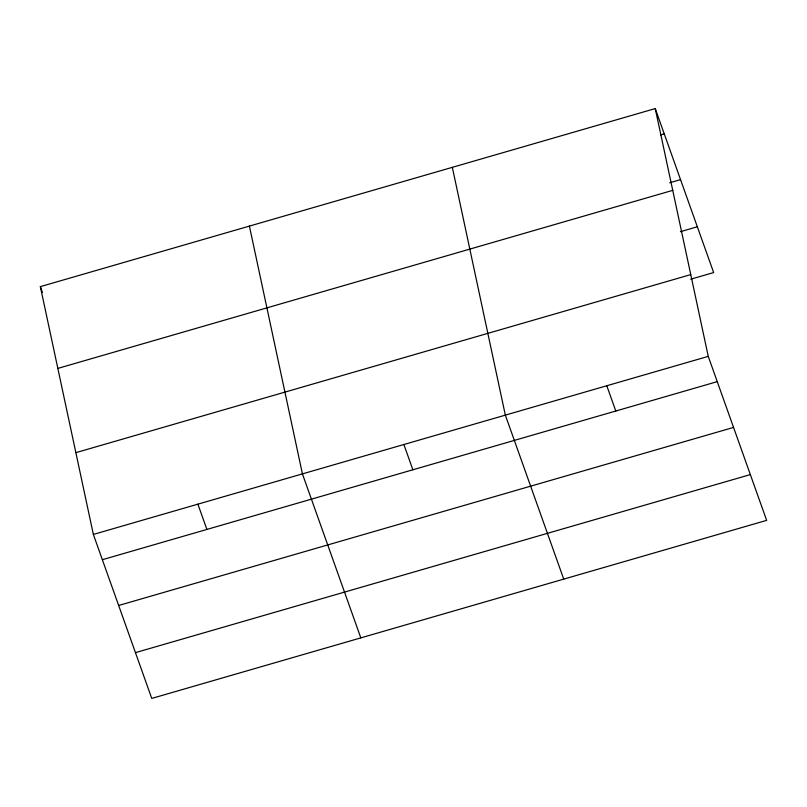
<?xml version="1.0" encoding="UTF-8"?>
<svg xmlns="http://www.w3.org/2000/svg" width="807" height="807" viewBox="0 0 807 807"><rect width="100%" height="100%" fill="white"/><g stroke="black" fill="none" stroke-linecap="round" stroke-linejoin="round"><path stroke-width="1.21" d="M655.244 108.582L708.253 356.371L766.65 520.364L151.756 698.418L93.36 534.436L40.35 286.636L655.244 108.582L713.64 272.564L690.691 279.212M660.62 134.9L664.242 133.851M669.679 182.775L680.543 179.628M57.842 368.406L672.745 190.351M680.432 231.69L697.339 226.787M75.868 452.656L690.762 274.602M93.36 534.436L708.253 356.371M102.358 559.705L717.252 381.64M118.659 605.482L733.553 427.417M135.455 652.641L750.349 474.587M606.793 385.756L615.791 411.025M563.73 579.123L505.343 415.131L452.334 167.342M403.883 444.516L412.881 469.785M360.82 637.883L302.423 473.891L249.413 226.091M197.886 504.163L206.885 529.432M40.35 286.636L42.398 292.376"/></g></svg>
